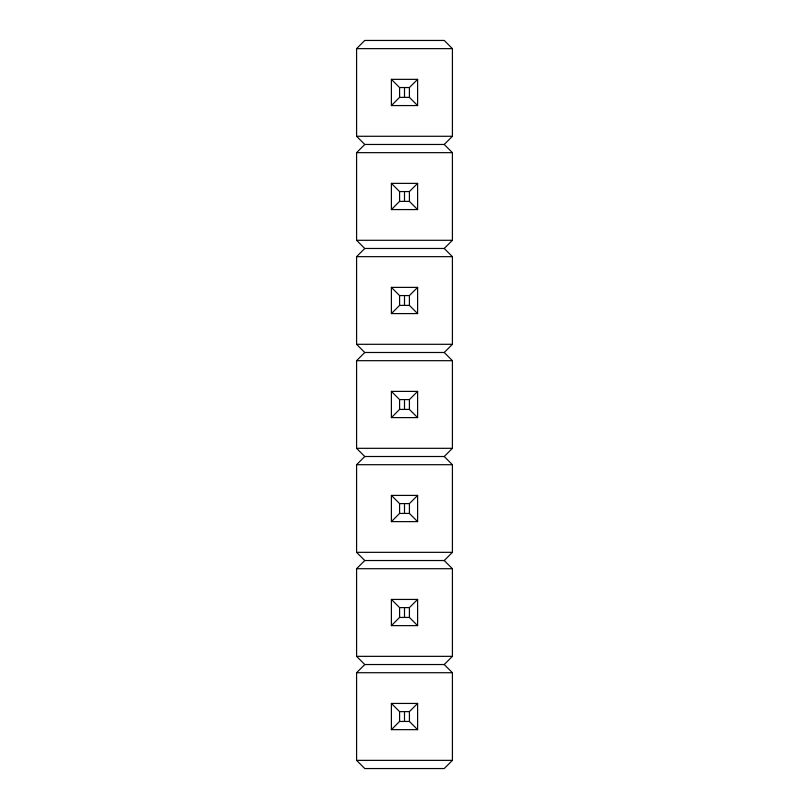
<?xml version="1.0" encoding="UTF-8"?>
<svg xmlns="http://www.w3.org/2000/svg" width="809" height="809" viewBox="0 0 809 809"><rect width="100%" height="100%" fill="white"/><g stroke="black" fill="none" stroke-linecap="round" stroke-linejoin="round"><path stroke-width="1.21" d="M364.778 144.467L356.587 136.276L356.587 48.641L364.778 40.45L444.222 40.45L452.413 48.641L452.413 136.276L444.222 144.467L364.778 144.467L356.587 152.658L356.587 240.293L364.778 248.474L444.222 248.474L452.413 240.293L452.413 152.658L444.222 144.467M391.394 105.564L399.585 97.373L409.415 97.373L417.606 105.564L391.394 105.564L391.394 79.353L417.606 79.353L417.606 105.564M391.394 79.353L399.585 87.544L409.415 87.544L417.606 79.353M391.394 209.571L399.585 201.39L409.415 201.39L417.606 209.571L391.394 209.571L391.394 183.37L417.606 183.37L417.606 209.571M409.415 201.39L409.415 191.561L417.606 183.37M444.222 248.474L452.413 256.665L452.413 344.3L444.222 352.491L364.778 352.491L356.587 344.3L356.587 256.665L364.778 248.474M391.394 313.589L399.585 305.397L409.415 305.397L417.606 313.589L391.394 313.589L391.394 287.377L417.606 287.377L417.606 313.589M409.415 305.397L409.415 295.568L417.606 287.377M444.222 352.491L452.413 360.683L452.413 448.317L444.222 456.509L364.778 456.509L356.587 448.317L356.587 360.683L364.778 352.491M391.394 417.606L399.585 409.415L409.415 409.415L417.606 417.606L391.394 417.606L391.394 391.394L417.606 391.394L417.606 417.606M391.394 391.394L399.585 399.585L409.415 399.585L417.606 391.394M444.222 456.509L452.413 464.7L452.413 552.335L444.222 560.526L364.778 560.526L356.587 552.335L356.587 464.7L364.778 456.509M391.394 521.623L399.585 513.432L409.415 513.432L417.606 521.623L391.394 521.623L391.394 495.411L417.606 495.411L417.606 521.623M391.394 495.411L399.585 503.602L409.415 503.602L417.606 495.411M444.222 560.526L452.413 568.707L452.413 656.342L444.222 664.533L364.778 664.533L356.587 656.342L356.587 568.707L364.778 560.526M391.394 625.63L399.585 617.439L409.415 617.439L417.606 625.63L417.606 599.429L391.394 599.429L391.394 625.63L417.606 625.63M391.394 599.429L399.585 607.61L409.415 607.61L417.606 599.429M444.222 664.533L452.413 672.724L452.413 760.359L444.222 768.55L364.778 768.55L356.587 760.359L356.587 672.724L364.778 664.533M391.394 729.647L399.585 721.456L409.415 721.456L417.606 729.647L417.606 703.436L391.394 703.436L391.394 729.647L417.606 729.647M391.394 703.436L399.585 711.627L409.415 711.627L417.606 703.436M356.587 48.641L452.413 48.641M356.587 136.276L452.413 136.276M356.587 152.658L452.413 152.658M391.394 183.37L399.585 191.561L409.415 191.561M356.587 240.293L452.413 240.293M356.587 256.665L452.413 256.665M391.394 287.377L399.585 295.568L409.415 295.568M356.587 344.3L452.413 344.3M356.587 360.683L452.413 360.683M356.587 448.317L452.413 448.317M356.587 464.7L452.413 464.7M356.587 552.335L452.413 552.335M356.587 568.707L452.413 568.707M356.587 656.342L452.413 656.342M356.587 672.724L452.413 672.724M356.587 760.359L452.413 760.359M409.415 87.544L409.415 97.373M409.415 399.585L409.415 409.415M409.415 503.602L409.415 513.432M409.415 607.61L409.415 617.439M409.415 711.627L409.415 721.456M404.5 87.544L404.5 97.373M404.5 191.561L404.5 201.39M404.5 295.568L404.5 305.397M404.5 399.585L404.5 409.415M404.5 503.602L404.5 513.432M404.5 607.61L404.5 617.439M404.5 711.627L404.5 721.456M399.585 87.544L399.585 97.373M399.585 191.561L399.585 201.39M399.585 295.568L399.585 305.397M399.585 399.585L399.585 409.415M399.585 503.602L399.585 513.432M399.585 607.61L399.585 617.439M399.585 711.627L399.585 721.456"/></g></svg>
